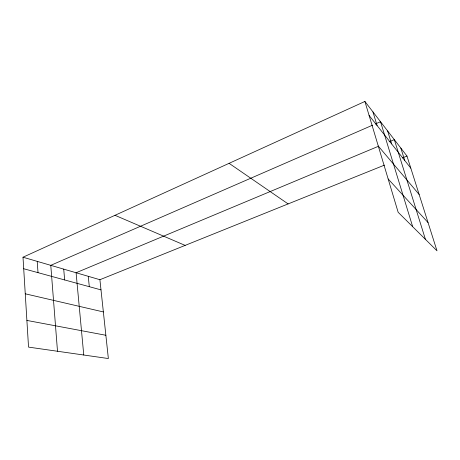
<?xml version="1.0" encoding="UTF-8"?>
<svg xmlns="http://www.w3.org/2000/svg" width="460" height="460" viewBox="0 0 460 460"><rect width="100%" height="100%" fill="white"/><g stroke="black" fill="none" stroke-linecap="round" stroke-linejoin="round"><path stroke-width="0.69" d="M23 257.215L99.906 279.714L108.364 358.541L28.537 347.11L23 257.215L364.901 101.459L406.973 156.055L437 250.821L398.159 212.296L364.901 101.459M372.611 125.166L50.778 265.339L57.5 351.256M375.245 124.016L380.518 121.722L412.683 226.705M378.66 146.188L76.084 272.745L83.76 355.016M389.103 141.824L394.323 139.639L425.419 239.338M99.906 279.714L384.491 165.111M402.345 157.924L406.973 156.055M26.893 320.43L105.863 335.265M25.254 293.802L103.362 311.932M23.713 268.743L100.999 289.886M115 215.303L185.133 245.393M229.097 163.329L288.127 203.918M388.159 178.974L428.047 222.577M378.287 146.073L419.146 194.482M369.098 115.443L410.803 168.142M400.832 148.085L404.725 160.459M387.625 130.945L391.638 143.928M372.956 111.912L377.091 125.545M88.262 276.31L89.303 286.689M63.721 269.129L64.647 279.945M37.22 261.372L38.013 272.654"/></g></svg>
